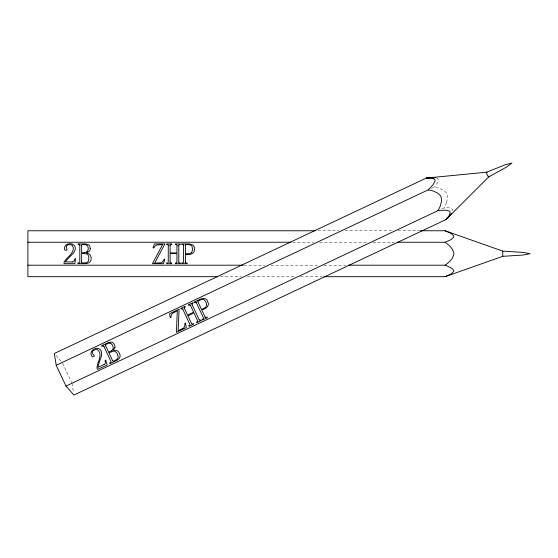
<?xml version="1.0" encoding="UTF-8"?>
<svg xmlns="http://www.w3.org/2000/svg" width="558" height="558" viewBox="0 0 558 558"><rect width="100%" height="100%" fill="white"/><g stroke="black" fill="none" stroke-linecap="round" stroke-linejoin="round"><path stroke-width="0.42" stroke-dasharray="2.79 2.09" d="M452.747 210.819L452.782 210.457A7.066 3.481 -30.8 0 0 452.601 209.522C449.664 206.662 444.14 207.388 440.883 209.285M446.519 202.547L447.6 198.013L447.272 194.665A7.031 6.933 64.8 0 0 446.435 192.887L443.659 190.229L439.027 188.172A42.108 41.515 64.8 0 0 434.243 187.042L431.09 188.513M317.927 230.761L338.832 230.761M344.928 230.761L393.704 230.761M398.056 230.761L419.832 230.761M292.671 242.242L313.575 242.242M319.671 242.242L368.447 242.242M372.8 242.242L394.576 242.242M243.895 265.203L264.799 265.203M270.895 265.203L319.671 265.203M324.024 265.203L345.8 265.203M220.382 276.684L241.286 276.684M247.382 276.684L296.159 276.684M300.511 276.684L322.287 276.684M436.684 178.037L437.751 178.581A7.066 3.481 -19.7 0 1 438.358 179.32L438.128 181.789L435.4 185.737A49.362 24.343 -19.7 0 1 434.243 187.028M56.002 355.425L61.645 361.835M62.573 363.244L71.64 382.474M72.003 383.241L73.489 392.511M446.546 202.554A39.876 39.311 64.8 0 1 444.022 207.785"/><path stroke-width="0.84" d="M114.92 347.362L113.128 350.25L115.534 350.208L117.313 350.836A6.396 6.305 64.8 0 1 119.677 353.744L120.005 354.769A4.443 4.38 64.8 0 1 119.886 357.022A5.168 5.092 64.8 0 1 118.833 358.85L116.971 360.308L109.877 363.676L109.584 363.049L110.861 362.365L111.021 361.584L103.893 346.427M451.541 213.428L445.933 219.594L73.893 395.043L65.99 386.073L56.198 365.302L54.307 353.5L426.34 178.058L435.142 177.702M56.198 365.302L428.23 189.853L433.189 184.593L435.08 180.862A7.066 3.481 -30.8 0 0 434.954 179.899C433.05 177.291 429.165 178.114 426.34 178.058L486.457 172.213L505.297 164.77L511.944 163.076L506.406 167.128L488.682 176.928L445.933 219.594C447.676 217.376 450.787 214.9 449.985 211.775A7.066 3.481 -19.7 0 0 449.316 211.064L446.142 210.199L440.109 210.38A49.362 24.343 -19.7 0 0 438.03 210.624L65.99 386.073M86.804 251.888L87.097 251.644A3.034 3.034 0 0 0 87.704 250.877L88.234 248.938A7.603 7.603 0 0 0 88.248 248.15L87.711 246.12A2.504 2.504 0 0 0 87.097 245.457A4.624 4.624 0 0 0 84.76 244.648L82.703 244.592A1.046 1.046 0 0 0 81.552 245.506M102.567 346.03L101.947 346.323L101.654 345.695L108.531 342.493L111.551 342.096A3.313 3.264 64.8 0 1 112.911 342.703L114.404 344.67A4.883 4.813 64.8 0 1 114.976 347.369M181.441 308.832L181.029 309.027L180.736 308.4L185.068 306.356L185.361 306.984L184.977 307.165A1.095 1.081 64.8 0 0 184.266 308.497M189.176 305.184L188.764 305.379L188.464 304.752L192.796 302.708L193.096 303.336L192.705 303.517A1.095 1.081 64.8 0 0 192.001 304.849M195.056 302.415L194.435 302.708L194.135 302.08L200.859 298.935L203.768 298.432A4.715 4.645 64.8 0 1 204.807 298.642L205.295 298.83A4.666 4.597 64.8 0 1 207.22 300.371L208.378 303.573A4.373 4.311 64.8 0 1 207.988 305.651A6.068 5.985 64.8 0 1 205.518 308.323L201.822 310.088L205.079 316.986M198.557 300.762L201.285 299.59L203.245 299.479A2.895 2.853 64.8 0 1 203.796 299.66A3.048 3.006 64.8 0 1 204.144 299.841L206.048 302.213L206.648 305.212A2.881 2.846 64.8 0 1 206.39 306.014A4.945 4.876 64.8 0 1 204.102 308.246L201.529 309.46L198.027 302.031M111.279 350.87L108.594 352.133L105.539 345.653M104.088 364.486L98.006 367.359L98.152 366.334A26.149 25.78 64.8 0 1 98.431 365.176L98.752 363.997A48.937 48.253 64.8 0 1 99.059 362.965L101.514 355.809L101.598 352.363A6.194 6.103 64.8 0 0 100.914 350.591L100.042 349.454A4.576 4.513 64.8 0 0 98.912 348.659L96.534 348.234L94.232 348.938A5.838 5.754 64.8 0 0 92.67 350.026C90.745 351.617 90.25 355.223 92.433 356.75A1.29 1.276 64.8 0 0 92.851 356.827L94.149 356.213A0.837 0.823 64.8 0 0 94.281 355.83L93.367 354.456A1.576 1.555 64.8 0 1 92.879 354.114L92.335 353.054A2.176 2.141 64.8 0 1 92.307 352.258L92.579 351.442A3.529 3.481 64.8 0 1 93.305 350.48L96.297 349.336A2.818 2.776 64.8 0 1 97.315 349.594C102.219 352.851 99.289 359.185 97.894 363.544A35.635 35.14 64.8 0 0 97.476 365.141A19.739 19.467 64.8 0 0 96.939 368.099L97.608 369.459L107.199 364.939L105.699 360.147L105.078 360.44A7.896 7.784 64.8 0 1 105.274 361.186L105.364 362.623A2.365 2.337 64.8 0 1 104.109 364.527M182.585 328.62L178.148 330.713L179.083 309.174L169.702 313.603L170.141 317.739L170.86 317.655L171.271 315.277L172.282 313.526L177.318 310.778L176.384 332.31L186.281 327.644L185.493 323.033L184.824 323.215A10.644 10.497 64.8 0 1 184.886 324.205L184.754 325.726A4.115 4.059 64.8 0 1 182.612 328.683M324.024 276.684L445.089 276.684L451.22 273.992L453.759 271.348A7.066 3.529 0 0 0 453.724 270.421L451.82 268.279L446.902 265.873A49.362 24.685 0 0 0 445.089 265.203L348.415 265.203M445.089 276.684L502.765 256.331L523.264 255.027L530.1 253.723L523.264 252.418L502.765 251.121L445.089 230.761L420.704 230.761M315.319 230.761L27.9 230.761L27.9 276.684L217.766 276.684M27.9 242.242L290.927 242.242M397.184 242.242L445.089 242.242L451.136 239.598L453.724 237.031A7.066 3.529 0 0 0 453.759 236.104L451.22 233.46L445.089 230.761M78.776 244.592L78.078 244.592L78.078 243.895L85.772 243.937L88.715 244.864A3.313 3.313 0 0 1 89.698 245.987L90.222 248.408M167.226 244.592L166.758 244.592L166.758 243.895L171.613 243.895L171.613 244.592L171.18 244.592A1.095 1.095 0 0 0 169.96 245.492M175.896 244.592L175.428 244.592L175.428 243.895L180.29 243.895L180.29 244.592L179.85 244.592A1.095 1.095 0 0 0 178.63 245.492M182.487 244.592L181.789 244.592L181.789 243.895L189.315 243.923L192.203 244.711A4.715 4.715 0 0 1 193.061 245.339L193.431 245.715A4.666 4.666 0 0 1 194.533 247.933L194.205 251.323A4.373 4.373 0 0 1 192.949 253.032A6.068 6.068 0 0 1 189.525 254.399L185.375 254.42L185.375 262.051M84.67 252.683L81.663 252.683L81.663 245.513M72.184 261.932L65.363 261.932L65.942 261.074A26.149 26.149 0 0 1 66.695 260.147L67.497 259.219A48.937 48.937 0 0 1 68.229 258.417L73.579 252.983L75.149 249.907A6.194 6.194 0 0 0 75.281 248.01L74.974 246.615A4.576 4.576 0 0 0 74.284 245.408L72.282 244.013L69.869 243.665A5.838 5.838 0 0 0 67.964 243.986C65.537 244.585 63.493 247.64 64.84 249.97A1.29 1.29 0 0 0 65.181 250.214L66.646 250.207A0.837 0.837 0 0 0 66.932 249.921L66.688 248.289A1.576 1.576 0 0 1 66.388 247.773L66.346 246.58A2.176 2.176 0 0 1 66.667 245.848L67.267 245.227A3.529 3.529 0 0 1 68.355 244.662L71.591 244.906A2.818 2.818 0 0 1 72.414 245.576C75.504 250.633 70.057 255.104 66.911 258.438A35.635 35.635 0 0 0 65.83 259.707A19.739 19.739 0 0 0 64.065 262.148L64.086 263.669L74.842 263.669L75.532 258.696L74.842 258.696A7.896 7.896 0 0 1 74.695 259.456L74.158 260.795A2.365 2.365 0 0 1 72.184 261.974M159.707 262.971L154.733 262.971L164.91 243.895L154.392 243.895L153.004 247.829L153.694 248.059L155.103 246.085L156.784 244.927L162.594 244.592L152.425 263.669L163.522 263.669L164.791 259.156L164.101 259.045A10.644 10.644 0 0 1 163.731 259.965L162.957 261.284A4.115 4.115 0 0 1 159.707 263.041M27.9 265.203L243.03 265.203M196.374 302.813L203.489 317.921L203.412 318.681L202.17 319.385L202.47 320.006L207.416 317.676L207.123 317.049L206.397 317.39A1.046 1.025 64.8 0 1 204.981 317.049M192.147 304.808L199.199 319.762M190.501 305.582L193.654 312.278L187.572 315.144L184.412 308.455M191.464 323.41L187.865 315.772L193.947 312.905L197.63 320.738L197.532 321.45L196.5 322.057L196.8 322.684L201.333 320.543L201.04 319.915L200.524 320.159A1.046 1.025 64.8 0 1 199.101 319.818M182.766 309.23L189.88 324.337L189.797 325.098L188.771 325.705L189.064 326.332L193.598 324.191L193.305 323.563L192.789 323.807A1.046 1.025 64.8 0 1 191.373 323.466M112.59 360.608L108.894 352.761L113.86 351.052A3.383 3.334 64.8 0 1 115.255 351.456L117.082 353.388L118.136 356.513A3.648 3.592 64.8 0 1 117.068 359.282L113.916 361.005A1.046 1.025 64.8 0 1 112.493 360.663M502.765 251.128L502.765 256.317M185.375 245.513L185.375 253.723L188.262 253.723A4.945 4.945 0 0 0 191.338 252.697M183.526 245.513L183.519 262.162L183.115 262.867L181.678 262.971L181.678 263.669L187.223 263.669L187.223 262.971L186.414 262.971A1.046 1.046 0 0 1 185.263 262.065M178.783 245.513L178.783 262.051M176.935 245.513L176.935 252.914L170.113 252.914L170.113 245.513M170.113 262.051L170.113 253.611L176.935 253.611L176.921 262.267L176.481 262.881L175.317 262.971L175.317 263.669L180.401 263.669L180.401 262.971L179.822 262.971A1.046 1.046 0 0 1 178.672 262.065M168.265 245.513L168.258 262.162L167.853 262.867L166.647 262.971L166.647 263.669L171.731 263.669L171.731 262.971L171.153 262.971A1.046 1.046 0 0 1 170.002 262.065M81.663 262.051L81.663 253.381L86.957 253.953A3.383 3.383 0 0 1 88.066 254.915L88.903 257.44L88.52 260.712A3.648 3.648 0 0 1 86.344 262.762L82.703 262.971A1.046 1.046 0 0 1 81.552 262.065M79.815 245.513L79.801 262.267L79.362 262.881L77.848 262.971L77.848 263.669L85.806 263.648L88.15 263.125A5.168 5.168 0 0 0 89.908 261.925A4.443 4.443 0 0 0 90.989 259.937L91.135 258.863A6.396 6.396 0 0 0 90.236 255.215L88.862 253.897L86.636 252.914L89.524 251.065A4.883 4.883 0 0 0 90.173 248.408M86.79 251.867A3.536 3.536 0 0 1 84.67 252.718M78.762 244.516A1.13 1.13 0 0 1 80.01 245.492M175.889 244.516A1.13 1.13 0 0 1 177.13 245.492M167.212 244.516A1.13 1.13 0 0 1 168.46 245.492M182.473 244.516A1.13 1.13 0 0 1 183.721 245.492M185.263 245.506A1.046 1.046 0 0 1 186.414 244.578L189.42 244.697L191.261 245.429A2.895 2.895 0 0 1 191.694 245.834A3.048 3.048 0 0 1 191.931 246.141L192.656 249.098L191.91 252.07A2.881 2.881 0 0 1 191.331 252.683M445.075 242.263A39.876 39.876 0 0 1 449.657 245.911L452.594 249.572L453.738 252.739A7.031 7.031 0 0 1 453.738 254.706L452.343 258.291L448.981 262.127A42.108 42.108 0 0 1 445.082 265.196M111.293 350.898A3.536 3.487 64.8 0 0 112.821 349.238L113.002 348.91A3.034 2.992 64.8 0 0 113.218 347.962L112.862 345.981A7.603 7.498 64.8 0 0 112.535 345.262L111.188 343.651A2.504 2.469 64.8 0 0 110.358 343.31M102.526 345.96A1.13 1.116 64.8 0 1 104.053 346.323M105.434 345.688A1.046 1.025 64.8 0 1 106.069 344.37L107.917 343.54A4.624 4.562 64.8 0 1 110.365 343.282M189.134 305.121A1.13 1.116 64.8 0 1 190.662 305.477M181.399 308.762A1.13 1.116 64.8 0 1 182.926 309.125M195.014 302.345A1.13 1.116 64.8 0 1 196.535 302.708M197.916 302.073A1.046 1.025 64.8 0 1 198.557 300.748M428.23 189.873A39.876 39.311 64.8 0 1 433.873 191.255L438.051 193.326L440.422 195.712A7.031 6.933 64.8 0 1 441.259 197.49L441.545 201.319L440.185 206.202A42.108 41.515 64.8 0 1 438.016 210.617M488.634 176.105A2.609 0.432 64.8 0 1 488.083 176.363A2.609 0.432 64.8 0 1 486.506 173.029A2.609 0.432 64.8 0 1 487.064 172.771"/></g></svg>
